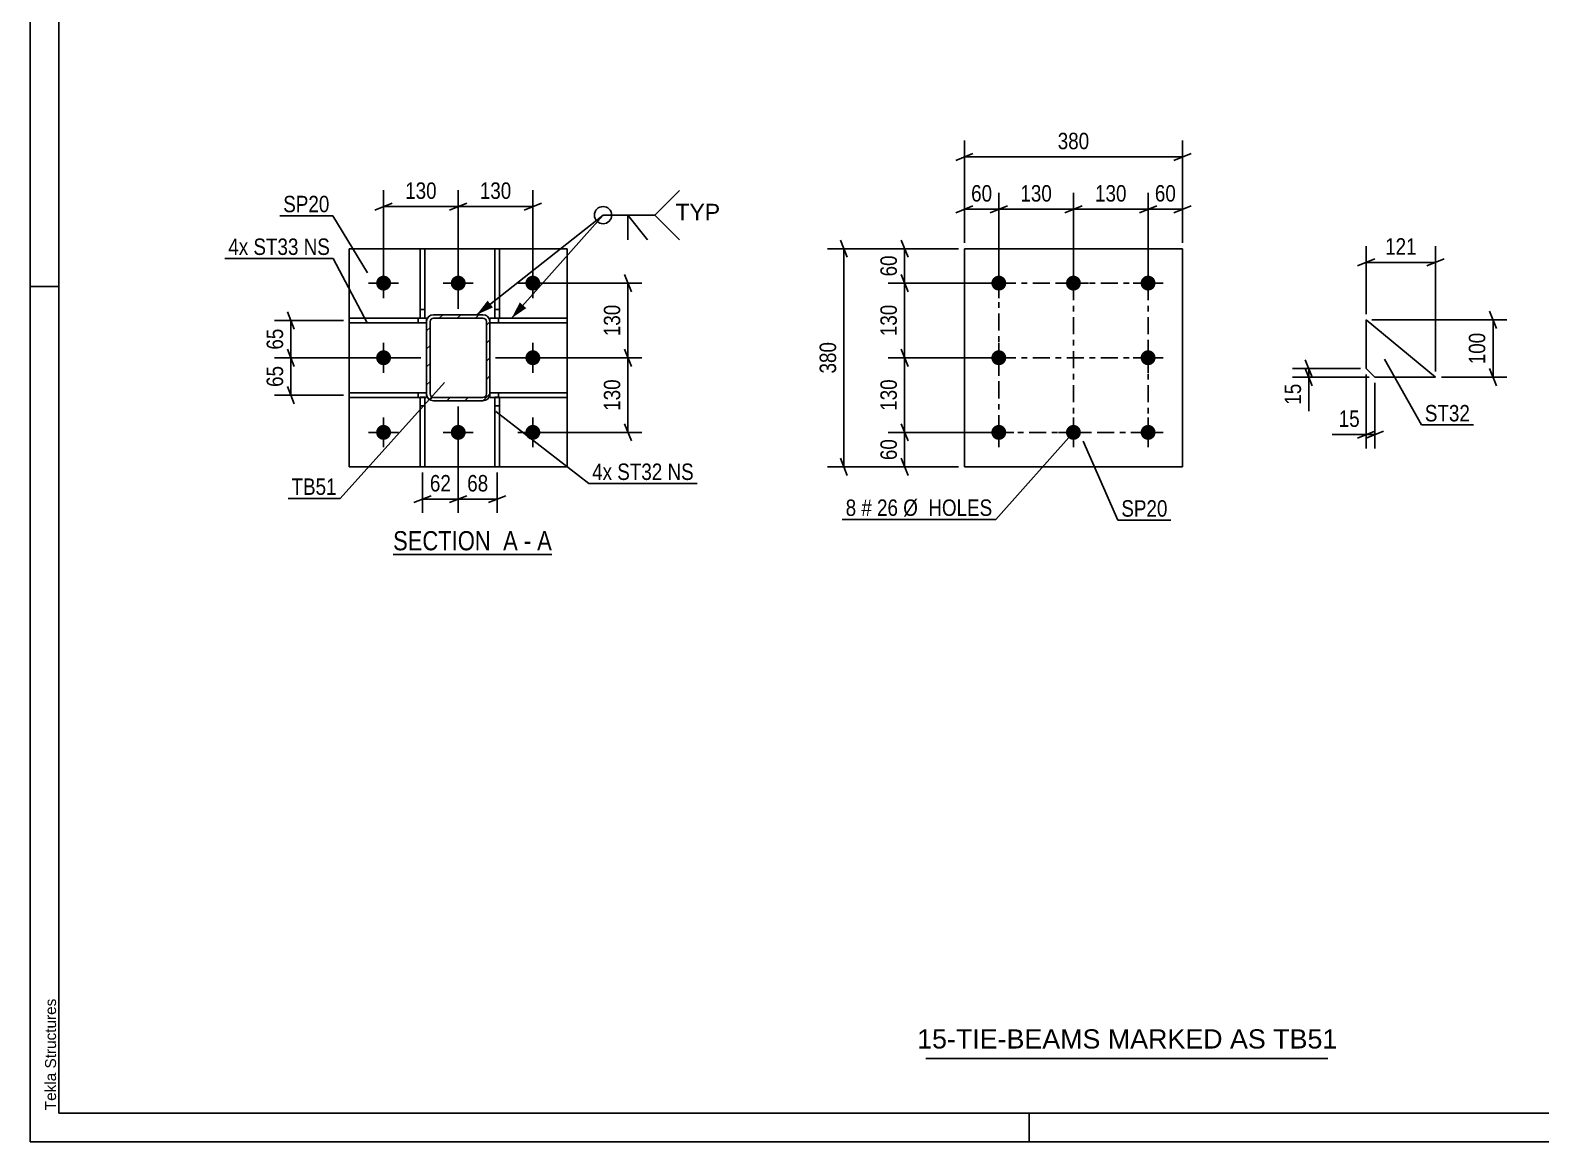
# Model space of a CAD drawing. Header units: millimetres. Extents: x 0 to 594, y 0 to 420.
# Drawn here: x 0 to 263.1, y 0 to 193.6 of the extents above; entities that cross this region are included whole.
import ezdxf

# ---------------------------------------------------------------- set-up
doc = ezdxf.new("R2010")
doc.units = ezdxf.units.MM
doc.linetypes.add('DXK_LINE_DOT2', pattern=[3.9198, 1.9599, -1.9599])
doc.linetypes.add('DXK_LINE_DOT3', pattern=[5.9187, 2.979, -0.9799, 0.9799, -0.9799])
doc.styles.add('Arial', font='ARIAL.TTF', dxfattribs={"height": 0.2})
doc.styles.add('Arial Narrow', font='ARIALN.TTF', dxfattribs={"height": 0.2})

# ---------------------------------------------------------------- blocks, each defined once
blk = doc.blocks.new('Unknown-581362660-1163')
at = {"color": 5, "linetype": 'Continuous'}
for p, q in [((0, 420), (0, 0)), ((5, 415), (5, 5)), ((5, 149), (0, 149)), ((5, 5), (589, 5)), ((174, 0), (174, 5)), ((0, 0), (594, 0))]:
    blk.add_line(p, q, dxfattribs=at)
at = {"color": 174, "linetype": 'Continuous', "style": 'Arial'}
blk.add_text('Tekla Structures', height=1.9102, rotation=90, dxfattribs=at).set_placement((4.5, 5.5))
blk = doc.blocks.new('Unknown-581362660-13 - 1405')
at = {"color": 6, "linetype": 'Continuous'}
blk.add_line((63.2, 102.29), (90.85, 102.29), dxfattribs=at)
at = {"color": 0, "linetype": 'Continuous'}
blk.add_wipeout([(81.31, 103.04), (81.31, 106.54), (63.2, 106.54), (63.2, 103.04)], dxfattribs=at)
at = {"color": 7, "linetype": 'Continuous', "style": 'Arial Narrow'}
blk.add_text('SECTION ', height=3.34, dxfattribs=at).set_placement((63.2, 103.04))
at = {"color": 0, "linetype": 'Continuous'}
blk.add_wipeout([(84.92, 103.04), (84.92, 106.54), (82.36, 106.54), (82.36, 103.04)], dxfattribs=at)
blk.add_wipeout([(87.24, 103.04), (87.24, 106.54), (85.97, 106.54), (85.97, 103.04)], dxfattribs=at)
at = {"color": 7, "linetype": 'Continuous', "style": 'Arial Narrow'}
blk.add_text('A', height=3.34, dxfattribs=at).set_placement((82.36, 103.04))
at = {"color": 0, "linetype": 'Continuous'}
blk.add_wipeout([(90.85, 103.04), (90.85, 106.54), (88.29, 106.54), (88.29, 103.04)], dxfattribs=at)
at = {"color": 7, "linetype": 'Continuous', "style": 'Arial Narrow'}
for s, p in [('A', (88.29, 103.04)), ('-', (85.97, 103.04))]:
    blk.add_text(s, height=3.34, dxfattribs=at).set_placement(p)
blk = doc.blocks.new('Part-581362660-1482 - 1405')
at = {"color": 2, "linetype": 'Continuous'}
for p, q in [((80.04, 130.48), (93.54, 130.48)), ((80.04, 129.68), (80.04, 130.28)), ((80.93, 129.68), (80.04, 129.68)), ((93.54, 129.68), (81.73, 129.68)), ((93.54, 129.68), (93.54, 130.48))]:
    blk.add_line(p, q, dxfattribs=at)
at = {"color": 7, "linetype": 'DXK_LINE_DOT2'}
for p, q in [((80.04, 130.28), (80.04, 130.48)), ((81.73, 129.68), (80.93, 129.68)), ((81.54, 129.68), (81.54, 130.48))]:
    blk.add_line(p, q, dxfattribs=at)
blk = doc.blocks.new('Part-581362660-1492 - 1405')
at = {"color": 2, "linetype": 'Continuous'}
for p, q in [((80.04, 142.88), (80.04, 143.48)), ((80.04, 143.48), (93.54, 143.48)), ((80.04, 142.68), (93.54, 142.68)), ((93.54, 142.68), (93.54, 143.48))]:
    blk.add_line(p, q, dxfattribs=at)
at = {"color": 7, "linetype": 'DXK_LINE_DOT2'}
for p, q in [((80.04, 142.88), (80.04, 142.68)), ((81.54, 142.68), (81.54, 143.48))]:
    blk.add_line(p, q, dxfattribs=at)
blk = doc.blocks.new('Part-581362660-1497 - 1405')
at = {"color": 2, "linetype": 'Continuous'}
for p, q in [((69.04, 143.48), (55.54, 143.48)), ((55.54, 143.48), (55.54, 142.68)), ((55.54, 142.68), (69.04, 142.68)), ((69.04, 143.48), (69.04, 142.88))]:
    blk.add_line(p, q, dxfattribs=at)
at = {"color": 7, "linetype": 'DXK_LINE_DOT2'}
for p, q in [((67.54, 142.68), (67.54, 143.48)), ((69.04, 142.68), (69.04, 142.88))]:
    blk.add_line(p, q, dxfattribs=at)
blk = doc.blocks.new('Part-581362660-1433 - 1405')
at = {"color": 2, "linetype": 'Continuous'}
for p, q in [((93.54, 155.58), (55.54, 155.58)), ((55.54, 155.58), (55.54, 117.58)), ((93.54, 117.58), (93.54, 155.58)), ((55.54, 117.58), (93.54, 117.58))]:
    blk.add_line(p, q, dxfattribs=at)
blk = doc.blocks.new('Part-581362660-1448 - 1405')
at = {"linetype": 'Continuous'}
h = blk.add_hatch(dxfattribs=at)
h.set_pattern_fill('', scale=0.7, style=0, pattern_type=0)
h.set_pattern_definition([(45, (80.0429, 130.2785), (-1.57154, 1.57154), [])])
h.paths.add_polyline_path([(79.95, 129.82), (80.04, 130.28), (80.04, 142.88), (79.95, 143.34), (79.69, 143.73), (79.3, 143.99), (78.84, 144.08), (70.24, 144.08), (69.78, 143.99), (69.39, 143.73), (69.13, 143.34), (69.04, 142.88), (69.04, 130.28), (69.13, 129.82), (69.39, 129.43), (69.78, 129.17), (70.24, 129.08), (78.84, 129.08), (79.3, 129.17), (79.69, 129.43)])
h.paths.add_polyline_path([(79.07, 129.72), (78.84, 129.68), (70.24, 129.68), (70.01, 129.72), (69.82, 129.85), (69.69, 130.05), (69.64, 130.28), (69.64, 142.88), (69.69, 143.11), (69.82, 143.3), (70.01, 143.43), (70.24, 143.48), (78.84, 143.48), (79.07, 143.43), (79.27, 143.3), (79.4, 143.11), (79.44, 142.88), (79.44, 130.28), (79.4, 130.05), (79.27, 129.85)])
at = {"color": 7, "linetype": 'DXK_LINE_DOT2'}
for p, q in [((69.04, 142.88), (69.13, 143.34)), ((69.04, 130.28), (69.04, 142.88)), ((69.69, 143.11), (69.64, 142.88)), ((69.64, 130.28), (69.64, 142.88)), ((69.82, 143.3), (69.69, 143.11)), ((69.78, 143.99), (70.24, 144.08)), ((70.01, 143.43), (69.82, 143.3)), ((70.24, 143.48), (70.01, 143.43)), ((70.24, 144.08), (78.84, 144.08)), ((70.24, 143.48), (78.84, 143.48)), ((78.84, 144.08), (79.3, 143.99)), ((79.07, 143.43), (78.84, 143.48)), ((79.27, 143.3), (79.07, 143.43)), ((79.4, 143.11), (79.27, 143.3)), ((79.44, 142.88), (79.4, 143.11)), ((79.44, 130.28), (79.44, 142.88)), ((79.95, 143.34), (80.04, 142.88)), ((80.04, 130.28), (80.04, 142.88)), ((69.13, 129.82), (69.04, 130.28)), ((69.64, 130.28), (69.69, 130.05)), ((69.69, 130.05), (69.82, 129.85)), ((70.24, 129.08), (69.78, 129.17)), ((69.82, 129.85), (70.01, 129.72)), ((70.01, 129.72), (70.24, 129.68)), ((70.24, 129.68), (78.84, 129.68)), ((70.24, 129.08), (78.84, 129.08)), ((78.84, 129.68), (79.07, 129.72)), ((79.3, 129.17), (78.84, 129.08)), ((79.07, 129.72), (79.27, 129.85)), ((79.27, 129.85), (79.4, 130.05)), ((79.4, 130.05), (79.44, 130.28)), ((80.04, 130.28), (79.95, 129.82))]:
    blk.add_line(p, q, dxfattribs=at)
at = {"color": 2, "linetype": 'Continuous'}
for p, q in [((69.13, 143.34), (69.04, 142.88)), ((69.04, 130.28), (69.04, 142.88)), ((69.64, 142.88), (69.69, 143.11)), ((69.64, 130.28), (69.64, 142.88)), ((69.69, 143.11), (69.82, 143.3)), ((70.24, 144.08), (69.78, 143.99)), ((69.82, 143.3), (70.01, 143.43)), ((70.01, 143.43), (70.24, 143.48)), ((70.24, 144.08), (78.84, 144.08)), ((70.24, 143.48), (78.84, 143.48)), ((79.3, 143.99), (78.84, 144.08)), ((78.84, 143.48), (79.07, 143.43)), ((79.07, 143.43), (79.27, 143.3)), ((79.27, 143.3), (79.4, 143.11)), ((79.4, 143.11), (79.44, 142.88)), ((79.44, 130.28), (79.44, 142.88)), ((80.04, 142.88), (79.95, 143.34)), ((80.04, 130.28), (80.04, 142.88)), ((69.04, 130.28), (69.13, 129.82)), ((69.69, 130.05), (69.64, 130.28)), ((69.82, 129.85), (69.69, 130.05)), ((69.78, 129.17), (70.24, 129.08)), ((70.01, 129.72), (69.82, 129.85)), ((70.24, 129.68), (70.01, 129.72)), ((70.24, 129.68), (78.84, 129.68)), ((70.24, 129.08), (78.84, 129.08)), ((79.07, 129.72), (78.84, 129.68)), ((78.84, 129.08), (79.3, 129.17)), ((79.27, 129.85), (79.07, 129.72)), ((79.4, 130.05), (79.27, 129.85)), ((79.44, 130.28), (79.4, 130.05)), ((79.95, 129.82), (80.04, 130.28))]:
    blk.add_line(p, q, dxfattribs=at)
at = {"color": 7, "linetype": 'DXK_LINE_DOT2'}
for centre, start, end in [((70.24, 142.88), 112.5, 157.5), ((78.84, 142.88), 22.5, 67.5), ((70.24, 130.28), 202.5, 247.5), ((78.84, 130.28), 292.5, 337.5)]:
    blk.add_arc(centre, 1.2, start, end, dxfattribs=at)
at = {"color": 2, "linetype": 'Continuous'}
for centre, start, end in [((70.24, 142.88), 112.5, 157.5), ((78.84, 142.88), 22.5, 67.5), ((70.24, 130.28), 202.5, 247.5), ((78.84, 130.28), 292.5, 337.5)]:
    blk.add_arc(centre, 1.2, start, end, dxfattribs=at)
blk = doc.blocks.new('Part-581362660-1467 - 1405')
at = {"color": 2, "linetype": 'Continuous'}
for p, q in [((80.93, 143.49), (80.93, 155.58)), ((80.93, 155.58), (81.73, 155.58)), ((81.73, 155.58), (81.73, 143.49)), ((81.73, 143.49), (80.93, 143.49))]:
    blk.add_line(p, q, dxfattribs=at)
at = {"color": 7, "linetype": 'DXK_LINE_DOT2'}
blk.add_line((80.93, 144.99), (81.73, 144.99), dxfattribs=at)
blk = doc.blocks.new('Part-581362660-1487 - 1405')
at = {"color": 2, "linetype": 'Continuous'}
for p, q in [((69.04, 130.48), (55.54, 130.48)), ((55.54, 130.48), (55.54, 129.68)), ((55.54, 129.68), (67.93, 129.68)), ((68.73, 129.68), (69.04, 129.68)), ((69.04, 129.68), (69.04, 130.28))]:
    blk.add_line(p, q, dxfattribs=at)
at = {"color": 7, "linetype": 'DXK_LINE_DOT2'}
for p, q in [((67.54, 129.68), (67.54, 130.48)), ((67.93, 129.68), (68.73, 129.68)), ((69.04, 130.28), (69.04, 130.48))]:
    blk.add_line(p, q, dxfattribs=at)
blk = doc.blocks.new('Part-581362660-1503 - 1405')
at = {"color": 2, "linetype": 'Continuous'}
for p, q in [((67.93, 143.49), (67.93, 155.58)), ((67.93, 155.58), (68.73, 155.58)), ((68.73, 155.58), (68.73, 143.49)), ((67.93, 143.49), (68.73, 143.49))]:
    blk.add_line(p, q, dxfattribs=at)
at = {"color": 7, "linetype": 'DXK_LINE_DOT2'}
blk.add_line((67.93, 144.99), (68.73, 144.99), dxfattribs=at)
blk = doc.blocks.new('Bolt-581362660-1504 - 1405')
at = {"linetype": 'Continuous'}
for points in [[(60.24, 149.58, -1), (62.84, 149.58, -1)], [(73.24, 149.58, -1), (75.84, 149.58, -1)], [(86.24, 149.58, -1), (88.84, 149.58, -1)], [(60.24, 136.58, -1), (62.84, 136.58, -1)], [(86.24, 136.58, -1), (88.84, 136.58, -1)], [(60.24, 123.58, -1), (62.84, 123.58, -1)], [(73.24, 123.58, -1), (75.84, 123.58, -1)], [(86.24, 123.58, -1), (88.84, 123.58, -1)]]:
    blk.add_hatch(color=1, dxfattribs=at).paths.add_polyline_path(points)
at = {"color": 1, "linetype": 'Continuous'}
for p, q in [((61.54, 146.98), (61.54, 152.18)), ((74.54, 146.98), (74.54, 152.18)), ((87.54, 146.98), (87.54, 152.18)), ((58.94, 149.58), (64.14, 149.58)), ((71.94, 149.58), (77.14, 149.58)), ((84.94, 149.58), (90.14, 149.58)), ((61.54, 133.98), (61.54, 139.18)), ((87.54, 133.98), (87.54, 139.18)), ((58.94, 136.58), (64.14, 136.58)), ((84.94, 136.58), (90.14, 136.58)), ((61.54, 120.98), (61.54, 126.18)), ((74.54, 120.98), (74.54, 126.18)), ((87.54, 120.98), (87.54, 126.18)), ((58.94, 123.58), (64.14, 123.58)), ((71.94, 123.58), (77.14, 123.58)), ((84.94, 123.58), (90.14, 123.58))]:
    blk.add_line(p, q, dxfattribs=at)
blk = doc.blocks.new('Part-581362660-1511 - 1405')
at = {"color": 2, "linetype": 'Continuous'}
for p, q in [((67.93, 117.58), (67.93, 129.69)), ((67.93, 129.69), (68.73, 129.69)), ((68.73, 129.69), (68.73, 117.58)), ((68.73, 117.58), (67.93, 117.58))]:
    blk.add_line(p, q, dxfattribs=at)
at = {"color": 7, "linetype": 'DXK_LINE_DOT2'}
blk.add_line((67.93, 128.19), (68.73, 128.19), dxfattribs=at)
blk = doc.blocks.new('Part-581362660-1519 - 1405')
at = {"color": 2, "linetype": 'Continuous'}
for p, q in [((80.93, 117.58), (80.93, 129.69)), ((80.93, 129.69), (81.73, 129.69)), ((81.73, 129.69), (81.73, 117.58)), ((81.73, 117.58), (80.93, 117.58))]:
    blk.add_line(p, q, dxfattribs=at)
at = {"color": 7, "linetype": 'DXK_LINE_DOT2'}
blk.add_line((80.93, 128.19), (81.73, 128.19), dxfattribs=at)
blk = doc.blocks.new('Part-581362660-2148 - 2142')
at = {"color": 2, "linetype": 'Continuous'}
for p, q in [((200.69, 155.58), (162.69, 155.58)), ((162.69, 155.58), (162.69, 117.58)), ((200.69, 117.58), (200.69, 155.58)), ((162.69, 117.58), (200.69, 117.58))]:
    blk.add_line(p, q, dxfattribs=at)
blk = doc.blocks.new('Bolt-581362660-2209 - 2142')
at = {"linetype": 'Continuous'}
for points in [[(168.69, 150.88, -1), (168.69, 148.28, -1)], [(181.69, 150.88, -1), (181.69, 148.28, -1)], [(194.69, 150.88, -1), (194.69, 148.28, -1)], [(168.69, 137.88, -1), (168.69, 135.28, -1)], [(194.69, 137.88, -1), (194.69, 135.28, -1)], [(168.69, 124.88, -1), (168.69, 122.28, -1)], [(181.69, 124.88, -1), (181.69, 122.28, -1)], [(194.69, 124.88, -1), (194.69, 122.28, -1)]]:
    blk.add_hatch(color=1, dxfattribs=at).paths.add_polyline_path(points)
at = {"color": 1, "linetype": 'Continuous'}
for p, q in [((168.69, 152.18), (168.69, 146.98)), ((181.69, 152.18), (181.69, 146.98)), ((194.69, 152.18), (194.69, 146.98)), ((166.09, 149.58), (171.29, 149.58)), ((179.09, 149.58), (184.29, 149.58)), ((192.09, 149.58), (197.29, 149.58)), ((168.69, 139.18), (168.69, 133.98)), ((194.69, 139.18), (194.69, 133.98)), ((166.09, 136.58), (171.29, 136.58)), ((192.09, 136.58), (197.29, 136.58)), ((168.69, 126.18), (168.69, 120.98)), ((181.69, 126.18), (181.69, 120.98)), ((194.69, 126.18), (194.69, 120.98)), ((166.09, 123.58), (171.29, 123.58)), ((179.09, 123.58), (184.29, 123.58)), ((192.09, 123.58), (197.29, 123.58))]:
    blk.add_line(p, q, dxfattribs=at)
blk = doc.blocks.new('Part-581362660-1711 - 1705')
at = {"color": 2, "linetype": 'Continuous'}
for p, q in [((232.67, 134.69), (232.67, 143.19)), ((244.76, 133.19), (232.67, 143.19)), ((234.17, 133.19), (232.67, 134.69)), ((234.17, 133.19), (244.76, 133.19))]:
    blk.add_line(p, q, dxfattribs=at)
blk = doc.blocks.new('Rectangle-581362660-2297 - 2142')
at = {"color": 1, "linetype": 'DXK_LINE_DOT3'}
blk.add_lwpolyline([(168.69, 149.58), (194.69, 149.58), (194.69, 123.58), (168.69, 123.58), (168.69, 149.58)], close=True, dxfattribs=at)
blk = doc.blocks.new('Line-581362660-2290 - 2142')
at = {"color": 1, "linetype": 'DXK_LINE_DOT3'}
blk.add_line((168.69, 136.58), (194.69, 136.58), dxfattribs=at)
blk = doc.blocks.new('Line-581362660-2282 - 2142')
at = {"color": 1, "linetype": 'DXK_LINE_DOT3'}
blk.add_line((181.69, 149.58), (181.69, 123.58), dxfattribs=at)
blk = doc.blocks.new('StraightDimension-581362660-1573 - 1405')
at = {"color": 7, "linetype": 'Continuous'}
for p, q in [((44.79, 138.08), (45.99, 135.08)), ((68.04, 136.58), (42.54, 136.58)), ((45.39, 130.08), (45.39, 136.58)), ((45.99, 128.58), (44.79, 131.58)), ((54.54, 130.08), (42.54, 130.08))]:
    blk.add_line(p, q, dxfattribs=at)
at = {"color": 0}
blk.add_wipeout([(44.64, 135.76), (40.44, 135.76), (40.44, 130.9), (44.64, 130.9)], dxfattribs=at)
at = {"color": 3, "style": 'Arial Narrow'}
blk.add_text('65', height=2.863, rotation=90.0002, dxfattribs=at).set_placement((44.04, 131.5))
blk = doc.blocks.new('StraightDimension-581362660-1562 - 1405')
at = {"color": 7, "linetype": 'Continuous'}
for p, q in [((104.71, 135.08), (103.51, 138.08)), ((81.04, 136.58), (106.51, 136.58)), ((104.11, 123.58), (104.11, 136.58)), ((103.51, 125.08), (104.71, 122.08)), ((88.54, 123.58), (106.51, 123.58))]:
    blk.add_line(p, q, dxfattribs=at)
at = {"color": 0}
blk.add_wipeout([(103.36, 133.42), (99.16, 133.42), (99.16, 126.74), (103.36, 126.74)], dxfattribs=at)
at = {"color": 3, "style": 'Arial Narrow'}
blk.add_text('130', height=2.863, rotation=90.0002, dxfattribs=at).set_placement((102.76, 127.34))
blk = doc.blocks.new('StraightDimension-581362660-1537 - 1405')
at = {"color": 7, "linetype": 'Continuous'}
for p, q in [((61.54, 150.58), (61.54, 165.76)), ((74.54, 145.08), (74.54, 165.76)), ((63.04, 163.51), (60.04, 162.31)), ((73.04, 162.31), (76.04, 163.51)), ((61.54, 162.91), (74.54, 162.91))]:
    blk.add_line(p, q, dxfattribs=at)
at = {"color": 0}
blk.add_wipeout([(71.39, 163.66), (71.39, 167.86), (64.7, 167.86), (64.7, 163.66)], dxfattribs=at)
at = {"color": 3, "style": 'Arial Narrow'}
blk.add_text('130', height=2.863, dxfattribs=at).set_placement((65.3, 164.26))
blk = doc.blocks.new('StraightDimension-581362660-1522 - 1405')
at = {"color": 7, "linetype": 'Continuous'}
for p, q in [((74.54, 145.08), (74.54, 165.76)), ((87.54, 150.58), (87.54, 165.76)), ((76.04, 163.51), (73.04, 162.31)), ((86.04, 162.31), (89.04, 163.51)), ((74.54, 162.91), (87.54, 162.91))]:
    blk.add_line(p, q, dxfattribs=at)
at = {"color": 0}
blk.add_wipeout([(84.39, 163.66), (84.39, 167.86), (77.7, 167.86), (77.7, 163.66)], dxfattribs=at)
at = {"color": 3, "style": 'Arial Narrow'}
blk.add_text('130', height=2.863, dxfattribs=at).set_placement((78.3, 164.26))
blk = doc.blocks.new('StraightDimension-581362660-1547 - 1405')
at = {"color": 7, "linetype": 'Continuous'}
for p, q in [((104.71, 148.08), (103.51, 151.08)), ((88.54, 149.58), (106.51, 149.58)), ((104.11, 136.58), (104.11, 149.58)), ((103.51, 138.08), (104.71, 135.08)), ((81.04, 136.58), (106.51, 136.58))]:
    blk.add_line(p, q, dxfattribs=at)
at = {"color": 0}
blk.add_wipeout([(103.36, 146.42), (99.16, 146.42), (99.16, 139.74), (103.36, 139.74)], dxfattribs=at)
at = {"color": 3, "style": 'Arial Narrow'}
blk.add_text('130', height=2.863, rotation=90.0002, dxfattribs=at).set_placement((102.76, 140.34))
blk = doc.blocks.new('StraightDimension-581362660-1581 - 1405')
at = {"color": 7, "linetype": 'Continuous'}
for p, q in [((54.54, 143.08), (42.54, 143.08)), ((44.79, 144.58), (45.99, 141.58)), ((45.39, 136.58), (45.39, 143.08)), ((45.99, 135.08), (44.79, 138.08)), ((68.04, 136.58), (42.54, 136.58))]:
    blk.add_line(p, q, dxfattribs=at)
at = {"color": 0}
blk.add_wipeout([(44.64, 142.26), (40.44, 142.26), (40.44, 137.4), (44.64, 137.4)], dxfattribs=at)
at = {"color": 3, "style": 'Arial Narrow'}
blk.add_text('65', height=2.863, rotation=90.0002, dxfattribs=at).set_placement((44.04, 138))
blk = doc.blocks.new('StraightDimension-581362660-1588 - 1405')
at = {"color": 7, "linetype": 'Continuous'}
for p, q in [((74.54, 128.08), (74.54, 109.54)), ((81.33, 116.58), (81.33, 109.54)), ((73.04, 111.34), (76.04, 112.54)), ((74.54, 111.94), (81.33, 111.94)), ((82.83, 112.54), (79.83, 111.34))]:
    blk.add_line(p, q, dxfattribs=at)
at = {"color": 0}
blk.add_wipeout([(80.36, 112.69), (80.36, 116.89), (75.51, 116.89), (75.51, 112.69)], dxfattribs=at)
at = {"color": 3, "style": 'Arial Narrow'}
blk.add_text('68', height=2.863, dxfattribs=at).set_placement((76.11, 113.29))
blk = doc.blocks.new('StraightDimension-581362660-1595 - 1405')
at = {"color": 7, "linetype": 'Continuous'}
for p, q in [((74.54, 128.08), (74.54, 109.54)), ((68.33, 116.58), (68.33, 109.54)), ((66.83, 111.34), (69.83, 112.54)), ((68.33, 111.94), (74.54, 111.94)), ((76.04, 112.54), (73.04, 111.34))]:
    blk.add_line(p, q, dxfattribs=at)
at = {"color": 0}
blk.add_wipeout([(73.86, 112.69), (73.86, 116.89), (69.01, 116.89), (69.01, 112.69)], dxfattribs=at)
at = {"color": 3, "style": 'Arial Narrow'}
blk.add_text('62', height=2.863, dxfattribs=at).set_placement((69.61, 113.29))
blk = doc.blocks.new('StraightDimension-581362660-2666 - 2142')
at = {"color": 7, "linetype": 'Continuous'}
for p, q in [((181.69, 150.58), (181.69, 165.29)), ((194.69, 150.58), (194.69, 165.29)), ((183.19, 163.04), (180.19, 161.84)), ((181.69, 162.44), (194.69, 162.44)), ((193.19, 161.84), (196.19, 163.04))]:
    blk.add_line(p, q, dxfattribs=at)
at = {"color": 0}
blk.add_wipeout([(191.54, 163.19), (191.54, 167.39), (184.85, 167.39), (184.85, 163.19)], dxfattribs=at)
at = {"color": 3, "style": 'Arial Narrow'}
blk.add_text('130', height=2.863, dxfattribs=at).set_placement((185.45, 163.79))
blk = doc.blocks.new('StraightDimension-581362660-2272 - 2142')
at = {"color": 7, "linetype": 'Continuous'}
for p, q in [((161.69, 155.58), (138.85, 155.58)), ((142.3, 154.08), (141.1, 157.08)), ((141.7, 117.58), (141.7, 155.58)), ((141.1, 119.08), (142.3, 116.08)), ((161.69, 117.58), (138.85, 117.58))]:
    blk.add_line(p, q, dxfattribs=at)
at = {"color": 0}
blk.add_wipeout([(140.95, 139.92), (136.75, 139.92), (136.75, 133.24), (140.95, 133.24)], dxfattribs=at)
at = {"color": 3, "style": 'Arial Narrow'}
blk.add_text('380', height=2.863, rotation=90.0002, dxfattribs=at).set_placement((140.35, 133.84))
blk = doc.blocks.new('StraightDimension-581362660-2213 - 2142')
at = {"color": 7, "linetype": 'Continuous'}
for p, q in [((161.69, 155.58), (149.43, 155.58)), ((151.68, 157.08), (152.88, 154.08)), ((152.28, 149.58), (152.28, 155.58)), ((152.88, 148.08), (151.68, 151.08)), ((167.69, 149.58), (149.43, 149.58))]:
    blk.add_line(p, q, dxfattribs=at)
at = {"color": 0}
blk.add_wipeout([(151.53, 155.01), (147.33, 155.01), (147.33, 150.15), (151.53, 150.15)], dxfattribs=at)
at = {"color": 3, "style": 'Arial Narrow'}
blk.add_text('60', height=2.863, rotation=90.0002, dxfattribs=at).set_placement((150.93, 150.75))
blk = doc.blocks.new('StraightDimension-581362660-2664 - 2142')
at = {"color": 7, "linetype": 'Continuous'}
for p, q in [((168.69, 150.58), (168.69, 165.29)), ((181.69, 150.58), (181.69, 165.29)), ((170.19, 163.04), (167.19, 161.84)), ((168.69, 162.44), (181.69, 162.44)), ((180.19, 161.84), (183.19, 163.04))]:
    blk.add_line(p, q, dxfattribs=at)
at = {"color": 0}
blk.add_wipeout([(178.54, 163.19), (178.54, 167.39), (171.85, 167.39), (171.85, 163.19)], dxfattribs=at)
at = {"color": 3, "style": 'Arial Narrow'}
blk.add_text('130', height=2.863, dxfattribs=at).set_placement((172.45, 163.79))
blk = doc.blocks.new('StraightDimension-581362660-2225 - 2142')
at = {"color": 7, "linetype": 'Continuous'}
for p, q in [((151.68, 125.08), (152.88, 122.08)), ((167.69, 123.58), (149.43, 123.58)), ((152.28, 117.58), (152.28, 123.58)), ((152.88, 116.08), (151.68, 119.08)), ((161.69, 117.58), (149.43, 117.58))]:
    blk.add_line(p, q, dxfattribs=at)
at = {"color": 0}
blk.add_wipeout([(151.53, 123.01), (147.33, 123.01), (147.33, 118.15), (151.53, 118.15)], dxfattribs=at)
at = {"color": 3, "style": 'Arial Narrow'}
blk.add_text('60', height=2.863, rotation=90.0002, dxfattribs=at).set_placement((150.93, 118.75))
blk = doc.blocks.new('StraightDimension-581362660-2236 - 2142')
at = {"color": 7, "linetype": 'Continuous'}
for p, q in [((162.69, 156.58), (162.69, 174.41)), ((200.69, 156.58), (200.69, 174.41)), ((164.19, 172.16), (161.19, 170.96)), ((162.69, 171.56), (200.69, 171.56)), ((199.19, 170.96), (202.19, 172.16))]:
    blk.add_line(p, q, dxfattribs=at)
at = {"color": 0}
blk.add_wipeout([(185.04, 172.31), (185.04, 176.51), (178.35, 176.51), (178.35, 172.31)], dxfattribs=at)
at = {"color": 3, "style": 'Arial Narrow'}
blk.add_text('380', height=2.863, dxfattribs=at).set_placement((178.95, 172.91))
blk = doc.blocks.new('StraightDimension-581362660-2249 - 2142')
at = {"color": 7, "linetype": 'Continuous'}
for p, q in [((162.69, 156.58), (162.69, 165.29)), ((168.69, 150.58), (168.69, 165.29)), ((161.19, 161.84), (164.19, 163.04)), ((162.69, 162.44), (168.69, 162.44)), ((170.19, 163.04), (167.19, 161.84))]:
    blk.add_line(p, q, dxfattribs=at)
at = {"color": 0}
blk.add_wipeout([(168.12, 163.19), (168.12, 167.39), (163.27, 167.39), (163.27, 163.19)], dxfattribs=at)
at = {"color": 3, "style": 'Arial Narrow'}
blk.add_text('60', height=2.863, dxfattribs=at).set_placement((163.87, 163.79))
blk = doc.blocks.new('StraightDimension-581362660-2261 - 2142')
at = {"color": 7, "linetype": 'Continuous'}
for p, q in [((194.69, 150.58), (194.69, 165.29)), ((200.69, 156.58), (200.69, 165.29)), ((193.19, 161.84), (196.19, 163.04)), ((194.69, 162.44), (200.69, 162.44)), ((202.19, 163.04), (199.19, 161.84))]:
    blk.add_line(p, q, dxfattribs=at)
at = {"color": 0}
blk.add_wipeout([(200.12, 163.19), (200.12, 167.39), (195.27, 167.39), (195.27, 163.19)], dxfattribs=at)
at = {"color": 3, "style": 'Arial Narrow'}
blk.add_text('60', height=2.863, dxfattribs=at).set_placement((195.87, 163.79))
blk = doc.blocks.new('StraightDimension-581362660-2642 - 2142')
at = {"color": 7, "linetype": 'Continuous'}
for p, q in [((152.88, 135.08), (151.68, 138.08)), ((167.69, 136.58), (149.43, 136.58)), ((152.28, 123.58), (152.28, 136.58)), ((151.68, 125.08), (152.88, 122.08)), ((167.69, 123.58), (149.43, 123.58))]:
    blk.add_line(p, q, dxfattribs=at)
at = {"color": 0}
blk.add_wipeout([(151.53, 133.42), (147.33, 133.42), (147.33, 126.74), (151.53, 126.74)], dxfattribs=at)
at = {"color": 3, "style": 'Arial Narrow'}
blk.add_text('130', height=2.863, rotation=90.0002, dxfattribs=at).set_placement((150.93, 127.34))
blk = doc.blocks.new('StraightDimension-581362660-2644 - 2142')
at = {"color": 7, "linetype": 'Continuous'}
for p, q in [((152.88, 148.08), (151.68, 151.08)), ((167.69, 149.58), (149.43, 149.58)), ((152.28, 136.58), (152.28, 149.58)), ((151.68, 138.08), (152.88, 135.08)), ((167.69, 136.58), (149.43, 136.58))]:
    blk.add_line(p, q, dxfattribs=at)
at = {"color": 0}
blk.add_wipeout([(151.53, 146.42), (147.33, 146.42), (147.33, 139.74), (151.53, 139.74)], dxfattribs=at)
at = {"color": 3, "style": 'Arial Narrow'}
blk.add_text('130', height=2.863, rotation=90.0002, dxfattribs=at).set_placement((150.93, 140.34))
blk = doc.blocks.new('StraightDimension-581362660-1715 - 1705')
at = {"color": 7, "linetype": 'Continuous'}
for p, q in [((233.67, 143.19), (257.16, 143.19)), ((254.16, 144.69), (255.36, 141.69)), ((254.76, 133.19), (254.76, 143.19)), ((255.36, 131.69), (254.16, 134.69)), ((245.76, 133.19), (257.16, 133.19))]:
    blk.add_line(p, q, dxfattribs=at)
at = {"color": 0}
blk.add_wipeout([(254.01, 141.53), (249.81, 141.53), (249.81, 134.85), (254.01, 134.85)], dxfattribs=at)
at = {"color": 3, "style": 'Arial Narrow'}
blk.add_text('100', height=2.863, rotation=90.0002, dxfattribs=at).set_placement((253.41, 135.45))
blk = doc.blocks.new('StraightDimension-581362660-1749 - 1705')
at = {"color": 7, "linetype": 'Continuous'}
for p, q in [((232.67, 144.19), (232.67, 156.04)), ((244.76, 134.19), (244.76, 156.04)), ((231.17, 152.59), (234.17, 153.79)), ((232.67, 153.19), (244.76, 153.19)), ((246.26, 153.79), (243.26, 152.59))]:
    blk.add_line(p, q, dxfattribs=at)
at = {"color": 0}
blk.add_wipeout([(242.06, 153.94), (242.06, 158.14), (235.37, 158.14), (235.37, 153.94)], dxfattribs=at)
at = {"color": 3, "style": 'Arial Narrow'}
blk.add_text('121', height=2.863, dxfattribs=at).set_placement((235.97, 154.54))
blk = doc.blocks.new('StraightDimension-581362660-1725 - 1705')
at = {"color": 7, "linetype": 'Continuous'}
for p, q in [((232.67, 133.69), (232.67, 120.79)), ((234.17, 132.19), (234.17, 120.79)), ((231.17, 122.59), (234.17, 123.79)), ((235.67, 123.79), (232.67, 122.59)), ((232.67, 123.19), (234.17, 123.19))]:
    blk.add_line(p, q, dxfattribs=at)
at = {"color": 0}
blk.add_wipeout([(232.15, 123.94), (232.15, 128.14), (227.29, 128.14), (227.29, 123.94)], dxfattribs=at)
at = {"color": 7, "linetype": 'Continuous'}
blk.add_line((232.67, 123.19), (226.77, 123.19), dxfattribs=at)
blk.add_line((232.67, 123.19), (226.77, 123.19), dxfattribs=at)
at = {"color": 3, "style": 'Arial Narrow'}
blk.add_text('15', height=2.863, dxfattribs=at).set_placement((227.89, 124.54))
blk = doc.blocks.new('StraightDimension-581362660-1738 - 1705')
at = {"color": 7, "linetype": 'Continuous'}
for p, q in [((231.67, 134.69), (219.82, 134.69)), ((222.07, 136.19), (223.27, 133.19)), ((223.27, 131.69), (222.07, 134.69)), ((222.67, 133.19), (222.67, 134.69)), ((233.17, 133.19), (219.82, 133.19))]:
    blk.add_line(p, q, dxfattribs=at)
at = {"color": 0}
blk.add_wipeout([(221.92, 132.67), (217.72, 132.67), (217.72, 127.81), (221.92, 127.81)], dxfattribs=at)
at = {"color": 7, "linetype": 'Continuous'}
blk.add_line((222.67, 133.19), (222.67, 127.29), dxfattribs=at)
blk.add_line((222.67, 133.19), (222.67, 127.29), dxfattribs=at)
at = {"color": 3, "style": 'Arial Narrow'}
blk.add_text('15', height=2.863, rotation=90.0002, dxfattribs=at).set_placement((221.32, 128.41))
blk = doc.blocks.new('Unknown-581362660-2892')
at = {"color": 7, "linetype": 'Continuous'}
blk.add_line((156, 14.5), (226, 14.5), dxfattribs=at)
at = {"color": 7, "style": 'Arial'}
blk.add_text('15-TIE-BEAMS MARKED AS TB51', height=3.3427734, dxfattribs=at).set_placement((154.46875, 16.25))
blk = doc.blocks.new('Mark-581362660-1428 - 1405')
at = {"color": 0}
blk.add_wipeout([(52.1, 161.93), (52.1, 164.93), (44.07, 164.93), (44.07, 161.93)], dxfattribs=at)
blk.add_wipeout([(52.1, 161.93), (52.1, 164.93), (44.07, 164.93), (44.07, 161.93)], dxfattribs=at)
at = {"color": 30, "linetype": 'Continuous'}
for p in [(43.47, 161.33), (58.72, 151.4)]:
    blk.add_line(p, (52.7, 161.33), dxfattribs=at)
at = {"color": 3, "style": 'Arial Narrow'}
blk.add_text('SP20', height=2.863, dxfattribs=at).set_placement((44.07, 161.93))
blk = doc.blocks.new('MarkSet-581362660-1653 - 1405')
at = {"color": 0}
blk.add_wipeout([(101.34, 115.29), (101.34, 118.29), (97.87, 118.29), (97.87, 115.29)], dxfattribs=at)
blk.add_wipeout([(101.34, 115.29), (101.34, 118.29), (97.87, 118.29), (97.87, 115.29)], dxfattribs=at)
at = {"color": 30, "linetype": 'Continuous'}
blk.add_line((81.12, 127.24), (97.27, 114.69), dxfattribs=at)
at = {"color": 0}
blk.add_wipeout([(110.09, 115.29), (110.09, 118.29), (102.24, 118.29), (102.24, 115.29)], dxfattribs=at)
blk.add_wipeout([(110.09, 115.29), (110.09, 118.29), (102.24, 118.29), (102.24, 115.29)], dxfattribs=at)
at = {"color": 3, "style": 'Arial Narrow'}
blk.add_text('4x', height=2.863, dxfattribs=at).set_placement((97.87, 115.29))
at = {"color": 0}
blk.add_wipeout([(115.56, 115.29), (115.56, 118.29), (110.99, 118.29), (110.99, 115.29)], dxfattribs=at)
blk.add_wipeout([(115.56, 115.29), (115.56, 118.29), (110.99, 118.29), (110.99, 115.29)], dxfattribs=at)
at = {"color": 30, "linetype": 'Continuous'}
blk.add_line((97.27, 114.69), (116.16, 114.69), dxfattribs=at)
at = {"color": 3, "style": 'Arial Narrow'}
for s, p in [('ST32', (102.24, 115.29)), ('NS', (110.99, 115.29))]:
    blk.add_text(s, height=2.863, dxfattribs=at).set_placement(p)
blk = doc.blocks.new('Mark-581362660-1444 - 1405')
at = {"color": 0}
blk.add_wipeout([(53.37, 112.69), (53.37, 115.69), (45.51, 115.69), (45.51, 112.69)], dxfattribs=at)
blk.add_wipeout([(53.37, 112.69), (53.37, 115.69), (45.51, 115.69), (45.51, 112.69)], dxfattribs=at)
at = {"color": 30, "linetype": 'Continuous'}
for p in [(72.13, 132.27), (44.91, 112.09)]:
    blk.add_line(p, (53.97, 112.09), dxfattribs=at)
at = {"color": 3, "style": 'Arial Narrow'}
blk.add_text('TB51', height=2.863, dxfattribs=at).set_placement((45.51, 112.69))
blk = doc.blocks.new('WeldMark-581362660-1602 - 1405')
at = {"linetype": 'Continuous'}
for points in [[(80.59, 145.35), (77.77, 144.08), (79.66, 146.53)], [(86.39, 145.22), (83.84, 143.48), (85.27, 146.22)]]:
    blk.add_hatch(color=30, dxfattribs=at).paths.add_polyline_path(points)
at = {"color": 30, "linetype": 'Continuous'}
for p, q in [((77.77, 144.08), (99.77, 161.43)), ((83.84, 143.48), (99.77, 161.43)), ((99.77, 161.43), (108.77, 161.43))]:
    blk.add_line(p, q, dxfattribs=at)
at = {"color": 3, "linetype": 'Continuous'}
for q in [(107.49, 157.15), (104.06, 157.15)]:
    blk.add_line((104.06, 161.43), q, dxfattribs=at)
for start, end in [(90, 270), (270, 90)]:
    blk.add_arc((99.77, 161.43), 1.5, start, end, dxfattribs=at)
at = {"color": 0, "linetype": 'Continuous'}
blk.add_wipeout([(120.15, 160.53), (120.15, 163.53), (112.37, 163.53), (112.37, 160.53)], dxfattribs=at)
blk.add_wipeout([(120.15, 160.53), (120.15, 163.53), (112.37, 163.53), (112.37, 160.53)], dxfattribs=at)
at = {"color": 3, "linetype": 'Continuous'}
for q in [(113.06, 165.72), (113.06, 157.15)]:
    blk.add_line((108.77, 161.43), q, dxfattribs=at)
at = {"color": 3, "linetype": 'Continuous', "style": 'Arial'}
blk.add_text('TYP', height=2.865, dxfattribs=at).set_placement((112.37, 160.53))
blk = doc.blocks.new('MarkSet-581362660-1683 - 1405')
at = {"color": 0}
blk.add_wipeout([(37.97, 154.49), (37.97, 157.49), (34.5, 157.49), (34.5, 154.49)], dxfattribs=at)
blk.add_wipeout([(37.97, 154.49), (37.97, 157.49), (34.5, 157.49), (34.5, 154.49)], dxfattribs=at)
blk.add_wipeout([(46.73, 154.49), (46.73, 157.49), (38.87, 157.49), (38.87, 154.49)], dxfattribs=at)
blk.add_wipeout([(46.73, 154.49), (46.73, 157.49), (38.87, 157.49), (38.87, 154.49)], dxfattribs=at)
at = {"color": 3, "style": 'Arial Narrow'}
blk.add_text('4x', height=2.863, dxfattribs=at).set_placement((34.5, 154.49))
at = {"color": 0}
blk.add_wipeout([(52.19, 154.49), (52.19, 157.49), (47.63, 157.49), (47.63, 154.49)], dxfattribs=at)
blk.add_wipeout([(52.19, 154.49), (52.19, 157.49), (47.63, 157.49), (47.63, 154.49)], dxfattribs=at)
at = {"color": 30, "linetype": 'Continuous'}
for p in [(33.9, 153.89), (58.7, 142.68)]:
    blk.add_line(p, (52.79, 153.89), dxfattribs=at)
at = {"color": 3, "style": 'Arial Narrow'}
for s, p in [('ST33', (38.87, 154.49)), ('NS', (47.63, 154.49))]:
    blk.add_text(s, height=2.863, dxfattribs=at).set_placement(p)
blk = doc.blocks.new('Mark-581362660-2144 - 2142')
at = {"color": 0}
blk.add_wipeout([(198.07, 108.9), (198.07, 111.9), (190.03, 111.9), (190.03, 108.9)], dxfattribs=at)
blk.add_wipeout([(198.07, 108.9), (198.07, 111.9), (190.03, 111.9), (190.03, 108.9)], dxfattribs=at)
at = {"color": 30, "linetype": 'Continuous'}
for p, q in [((183.39, 122.06), (189.43, 108.3)), ((189.43, 108.3), (198.67, 108.3))]:
    blk.add_line(p, q, dxfattribs=at)
at = {"color": 3, "style": 'Arial Narrow'}
blk.add_text('SP20', height=2.863, dxfattribs=at).set_placement((190.03, 108.9))
blk = doc.blocks.new('Mark-581362660-2205 - 2142')
at = {"color": 0}
blk.add_wipeout([(143.85, 109.03), (143.85, 112.03), (142.02, 112.03), (142.02, 109.03)], dxfattribs=at)
blk.add_wipeout([(143.85, 109.03), (143.85, 112.03), (142.02, 112.03), (142.02, 109.03)], dxfattribs=at)
blk.add_wipeout([(146.58, 109.03), (146.58, 112.03), (144.75, 112.03), (144.75, 109.03)], dxfattribs=at)
blk.add_wipeout([(146.58, 109.03), (146.58, 112.03), (144.75, 112.03), (144.75, 109.03)], dxfattribs=at)
at = {"color": 3, "style": 'Arial Narrow'}
blk.add_text('8', height=2.86, dxfattribs=at).set_placement((142.02, 109.03))
at = {"color": 0}
blk.add_wipeout([(151.14, 109.03), (151.14, 112.03), (147.48, 112.03), (147.48, 109.03)], dxfattribs=at)
blk.add_wipeout([(151.14, 109.03), (151.14, 112.03), (147.48, 112.03), (147.48, 109.03)], dxfattribs=at)
at = {"color": 3, "style": 'Arial Narrow'}
blk.add_text('#', height=2.86, dxfattribs=at).set_placement((144.75, 109.03))
at = {"color": 0}
blk.add_wipeout([(167.56, 109.03), (167.56, 112.03), (152.04, 112.03), (152.04, 109.03)], dxfattribs=at)
blk.add_wipeout([(167.56, 109.03), (167.56, 112.03), (152.04, 112.03), (152.04, 109.03)], dxfattribs=at)
at = {"color": 7, "linetype": 'Continuous'}
for p in [(181.82, 123.71), (141.42, 108.43)]:
    blk.add_line(p, (168.16, 108.43), dxfattribs=at)
at = {"color": 3, "style": 'Arial Narrow'}
for s, p in [('26', (147.48, 109.03)), ('Ø  HOLES', (152.04, 109.03))]:
    blk.add_text(s, height=2.863, dxfattribs=at).set_placement(p)
blk = doc.blocks.new('Mark-581362660-1707 - 1705')
at = {"color": 0}
blk.add_wipeout([(250.75, 125.49), (250.75, 128.49), (242.89, 128.49), (242.89, 125.49)], dxfattribs=at)
blk.add_wipeout([(250.75, 125.49), (250.75, 128.49), (242.89, 128.49), (242.89, 125.49)], dxfattribs=at)
at = {"color": 30, "linetype": 'Continuous'}
for p, q in [((235.88, 136.35), (242.29, 124.89)), ((242.29, 124.89), (251.35, 124.89))]:
    blk.add_line(p, q, dxfattribs=at)
at = {"color": 3, "style": 'Arial Narrow'}
blk.add_text('ST32', height=2.863, dxfattribs=at).set_placement((242.89, 125.49))

msp = doc.modelspace()

# ---------------------------------------------------------------- block references
for name in ['Unknown-581362660-1163', 'Part-581362660-1433 - 1405', 'Part-581362660-1503 - 1405', 'Part-581362660-1467 - 1405', 'Part-581362660-2148 - 2142', 'Bolt-581362660-1504 - 1405', 'Bolt-581362660-2209 - 2142', 'Rectangle-581362660-2297 - 2142', 'Line-581362660-2282 - 2142', 'Part-581362660-1497 - 1405', 'Part-581362660-1448 - 1405', 'Part-581362660-1492 - 1405', 'Part-581362660-1711 - 1705', 'Line-581362660-2290 - 2142', 'Part-581362660-1487 - 1405', 'Part-581362660-1511 - 1405', 'Part-581362660-1482 - 1405', 'Part-581362660-1519 - 1405', 'Unknown-581362660-2892']:
    msp.add_blockref(name, (0, 0))

# ---------------------------------------------------------------- next in the draw order: block references
for name in ['StraightDimension-581362660-1537 - 1405', 'StraightDimension-581362660-2666 - 2142', 'Mark-581362660-1428 - 1405', 'StraightDimension-581362660-2272 - 2142', 'StraightDimension-581362660-1715 - 1705', 'StraightDimension-581362660-1573 - 1405', 'StraightDimension-581362660-1562 - 1405', 'Mark-581362660-2144 - 2142', 'Unknown-581362660-13 - 1405']:
    msp.add_blockref(name, (0, 0))

# ---------------------------------------------------------------- next in the draw order: block references
for name in ['StraightDimension-581362660-1522 - 1405', 'StraightDimension-581362660-1749 - 1705', 'StraightDimension-581362660-2213 - 2142', 'StraightDimension-581362660-1581 - 1405', 'StraightDimension-581362660-1588 - 1405', 'StraightDimension-581362660-2225 - 2142']:
    msp.add_blockref(name, (0, 0))

# ---------------------------------------------------------------- next in the draw order: block references
for name in ['StraightDimension-581362660-2664 - 2142', 'MarkSet-581362660-1683 - 1405', 'StraightDimension-581362660-1547 - 1405', 'StraightDimension-581362660-2642 - 2142', 'StraightDimension-581362660-1725 - 1705', 'StraightDimension-581362660-1595 - 1405', 'MarkSet-581362660-1653 - 1405']:
    msp.add_blockref(name, (0, 0))

# ---------------------------------------------------------------- next in the draw order: block references
for name in ['StraightDimension-581362660-2236 - 2142', 'WeldMark-581362660-1602 - 1405', 'StraightDimension-581362660-1738 - 1705', 'Mark-581362660-1707 - 1705', 'Mark-581362660-1444 - 1405', 'Mark-581362660-2205 - 2142']:
    msp.add_blockref(name, (0, 0))

# ---------------------------------------------------------------- next in the draw order: block references
for name in ['StraightDimension-581362660-2249 - 2142', 'StraightDimension-581362660-2261 - 2142']:
    msp.add_blockref(name, (0, 0))

# ---------------------------------------------------------------- next in the draw order: block references
msp.add_blockref('StraightDimension-581362660-2644 - 2142', (0, 0))

doc.saveas('drawing.dxf')
